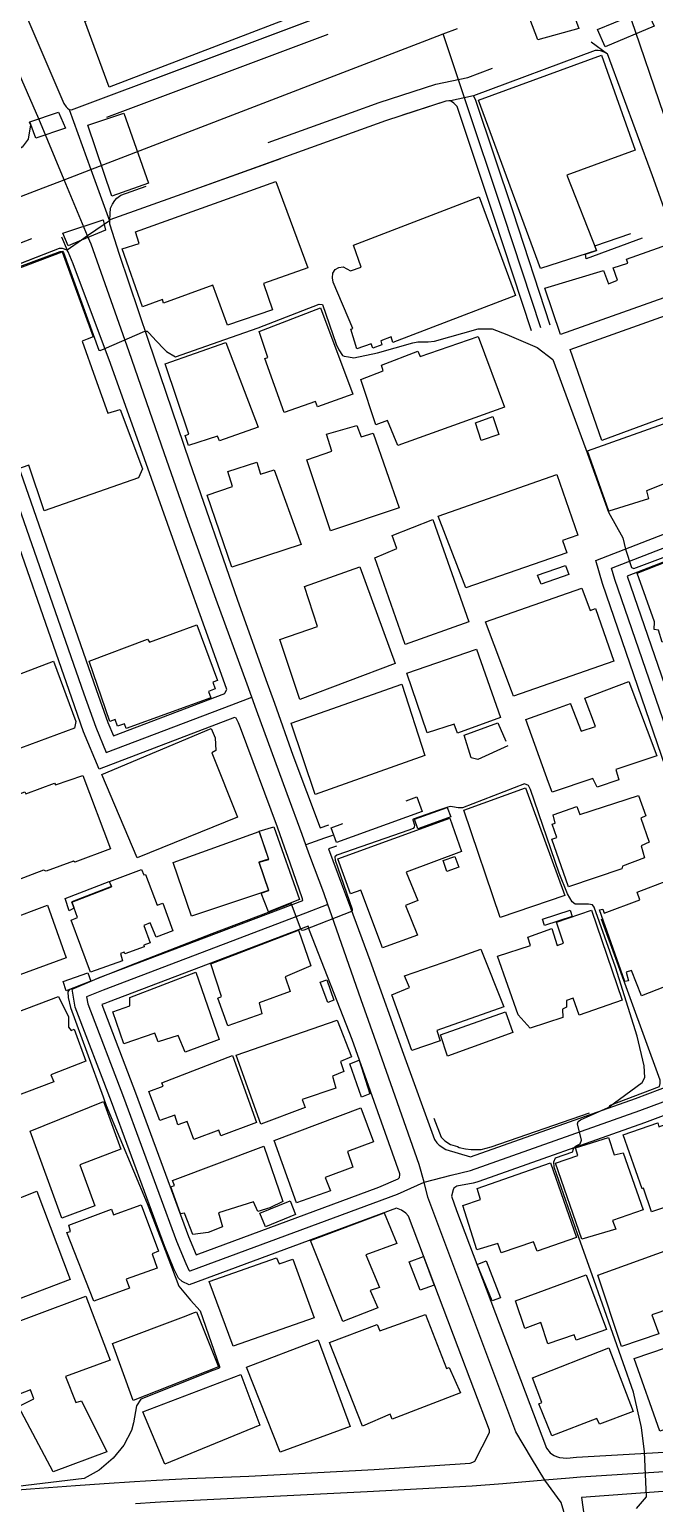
# Model space of a CAD drawing. Header units: millimetres. Extents: x 198785 to 203305, y 542885 to 545889.
# Drawn here: x 201663.3 to 201759.8, y 543153.4 to 543380.9 of the extents above; entities that cross this region are included whole.
import ezdxf

# ---------------------------------------------------------------- set-up
doc = ezdxf.new("R2010")
doc.units = ezdxf.units.MM
doc.linetypes.add('HIDDEN_BULD_25K', pattern=[28.8, 18.4, -10.4])
doc.linetypes.add('HIDDEN_IN_25K', pattern=[56.5, 36.5, -20])
for name, color, linetype in [('A0013114', 253, 'Continuous'), ('A0013117', 253, 'Continuous'), ('A0023214', 253, 'Continuous'), ('A0023217', 253, 'Continuous'), ('A0033324', 253, 'Continuous'), ('A0043325', 253, 'Continuous'), ('A0053326', 253, 'Continuous'), ('B0014111', 253, 'Continuous'), ('B0014112', 253, 'Continuous'), ('B0014113', 253, 'Continuous'), ('B0014116', 253, 'Continuous'), ('F0017111', 253, 'Continuous'), ('F0047224', 253, 'Continuous')]:
    doc.layers.add(name, color=color, linetype=linetype)

msp = doc.modelspace()

# ---------------------------------------------------------------- linework, layer by layer
at = {"layer": 'A0013114'}
for points in [[(201669.46, 543368.56), (201669.83, 543368.52), (201721.3, 543387.86), (201722.47, 543388.3), (201727.14, 543390.41), (201731.88, 543392.56), (201736.46, 543394.4), (201744.18, 543396.68), (201744.7, 543397.02)], [(201751.09, 543377.67), (201750.61, 543377.67), (201731.83, 543370.67)], [(201728.31, 543369.9), (201728.04, 543369.92), (201727.56, 543369.85), (201718.27, 543366.84), (201686.85, 543355.49), (201675.72, 543351.57), (201675.65, 543351.41)], [(201669.12, 543346.87), (201668.43, 543347.11), (201667.9, 543347.11), (201651.95, 543340.9)]]:
    msp.add_lwpolyline(points, dxfattribs=at)
at = {"layer": 'A0013117'}
for points in [[(201678.1, 543414.62), (201667.29, 543409.56), (201654.3, 543403.48), (201654.16, 543403.34), (201654.04, 543403.12), (201654.05, 543402.6), (201660.46, 543388.64), (201668.64, 543369.52), (201669, 543368.99), (201669.18, 543368.78), (201669.46, 543368.56)], [(201762, 543265.64), (201761.49, 543267.08), (201760.26, 543270.66), (201751.74, 543295.42), (201750.74, 543298.98), (201772.85, 543307.55), (201776.56, 543308.93), (201777.41, 543309.29), (201771.45, 543325.17), (201767.5, 543335.98), (201765.19, 543342.32), (201763.47, 543347.12), (201759.45, 543358.32), (201752.51, 543377.15), (201752.2, 543377.33), (201751.75, 543377.52), (201751.44, 543377.61), (201751.09, 543377.67)], [(201740.8, 543334.39), (201735.06, 543351.89), (201729.34, 543369.03), (201728.81, 543369.55), (201728.31, 543369.9)], [(201731.83, 543370.67), (201732.18, 543370), (201737.91, 543352.83), (201743.65, 543335.33)], [(201675.65, 543351.41), (201675.65, 543350.95), (201677.14, 543346.26), (201681.63, 543332.95), (201688.01, 543314.18), (201695.37, 543293.01), (201699.81, 543280.57), (201701.12, 543276.92), (201703.98, 543268.92), (201708.19, 543257.7), (201709.53, 543258.18)], [(201651.95, 543340.9), (201651.57, 543338.16), (201655.74, 543326.91), (201656.01, 543327.02), (201661.18, 543312.92), (201661.74, 543313.13), (201661.93, 543312.59), (201673.61, 543279.03), (201675.42, 543273.95), (201676.27, 543271.89), (201693.46, 543278.43), (201693.48, 543278.47), (201693.78, 543279.07), (201691.11, 543286.58), (201686.55, 543299.33), (201680.25, 543316.99), (201675.83, 543329.38), (201670.09, 543344.77), (201669.28, 543346.62), (201669.12, 543346.87)], [(201660.15, 543155.39), (201663.5, 543155.65), (201670.4, 543156.19), (201674.87, 543156.49), (201679.54, 543156.8), (201682.94, 543156.98), (201687.83, 543157.25), (201697.19, 543157.64), (201716.52, 543158.63), (201731.33, 543159.61), (201731.75, 543159.76), (201732.05, 543159.93), (201734.32, 543164.36), (201734.3, 543164.71), (201729.47, 543177.49), (201721.79, 543197.74), (201721.42, 543198.21), (201720.74, 543198.67), (201720.24, 543198.87), (201719.98, 543198.99), (201687.99, 543187.13), (201686.91, 543187.67), (201686.3, 543188.2), (201685.6, 543189.63), (201684.15, 543193.16), (201675.96, 543215.41), (201670.38, 543230.01), (201669.89, 543232.81), (201673.42, 543234.29), (201673.97, 543234.52), (201705.5, 543246.5), (201705.47, 543246.76), (201703.56, 543252.22), (201702.38, 543255.61), (201701.61, 543257.8), (201695.88, 543273.13), (201695.6, 543273.91), (201695.2, 543274.65), (201694.96, 543274.72), (201674.07, 543266.77), (201671.68, 543272.51), (201669.84, 543277.7), (201658.15, 543311.28)], [(201778.5, 543305.38), (201774.27, 543303.81), (201755.57, 543296.56), (201764, 543272.06), (201778.72, 543276.46), (201787.43, 543279.5), (201778.5, 543305.38)], [(201710.69, 543254.88), (201709.47, 543254.44), (201711.62, 543248.66), (201712.87, 543245.33), (201715.87, 543237.29), (201721.05, 543222.74), (201725.82, 543209.6), (201726.2, 543209.07), (201726.53, 543208.73), (201727.59, 543208.02), (201731.38, 543206.91), (201756.84, 543215.91), (201764.48, 543218.8)], [(201706.35, 543242.54), (201675.45, 543230.81), (201674.96, 543230.6), (201674.51, 543230.42), (201679.7, 543216.81), (201687.87, 543194.61), (201689.04, 543191.79), (201717.23, 543202.23), (201720.24, 543203.5), (201720.44, 543203.74), (201720.5, 543204.11), (201720.5, 543204.29), (201713.13, 543225.03), (201706.56, 543241.83), (201706.35, 543242.54)], [(201765.79, 543215.01), (201758.21, 543212.16), (201732.65, 543203.12), (201732.35, 543202.99), (201731.79, 543202.86), (201729.28, 543202.36), (201728.82, 543202.06), (201728.69, 543201.8), (201728.43, 543200.83), (201729.21, 543198.63), (201743.13, 543161.95), (201743.69, 543161.21), (201744.04, 543160.99), (201744.31, 543160.79), (201744.65, 543160.64), (201745.11, 543160.51), (201746.27, 543160.4), (201747.73, 543160.55), (201764.86, 543161.53)], [(201762.51, 543155.37), (201748.51, 543154.34), (201751, 543136.43), (201753.37, 543116.93), (201753.45, 543116.29), (201754.44, 543108.53), (201754.66, 543106.82), (201754.84, 543106.29), (201755.59, 543101.62), (201757.49, 543088.75), (201759.44, 543071.78), (201761.09, 543069.9)]]:
    msp.add_lwpolyline(points, dxfattribs=at)
at = {"layer": 'A0023214'}
msp.add_lwpolyline([(201529.76, 543304.28), (201533.88, 543305.86), (201539.35, 543307.97), (201564.29, 543317.57), (201574.03, 543321.31), (201576.58, 543322.3), (201578.89, 543323.18), (201590.05, 543327.48), (201606.4, 543333.77), (201609.5, 543334.96), (201612.32, 543336.05), (201644.55, 543348.45), (201646.9, 543349.35), (201649.09, 543350.2), (201664.79, 543356.24), (201668.67, 543357.73), (201672.79, 543359.32), (201724.65, 543379.27), (201727.18, 543380.24), (201729.36, 543381.08)], dxfattribs=at)
at = {"layer": 'A0023217'}
for points in [[(201769.87, 543342.69), (201768, 543347.93), (201767.8, 543348.5), (201756.84, 543380.61), (201753.5, 543390.38), (201750.48, 543399.22), (201742.07, 543423.03), (201735.19, 543438.31), (201733.62, 543441.8)], [(201697.64, 543277.88), (201696.92, 543279.85), (201692.11, 543292.96), (201687.81, 543305), (201684.13, 543315.59), (201678.73, 543331.17), (201672.82, 543347.8), (201672.29, 543349.08), (201668.67, 543357.73), (201664.75, 543367.12), (201657.18, 543384.37), (201651.13, 543397.53), (201649.73, 543400.63), (201648.85, 543402.58)], [(201742.23, 543334.86), (201736.49, 543352.36), (201730.47, 543370.37), (201727.18, 543380.24)], [(201646.9, 543349.35), (201650.13, 543340.19), (201650.02, 543337.78), (201660.04, 543311.93), (201671.72, 543278.36), (201673.55, 543273.23), (201675.17, 543269.33), (201694.54, 543276.7), (201697.64, 543277.88)], [(201762.74, 543269.6), (201762.13, 543271.36), (201753.65, 543296.02), (201753.15, 543297.77), (201773.56, 543305.68), (201777.12, 543307), (201777.97, 543307.27), (201782.04, 543308.55)], [(201705.98, 543255.07), (201705.39, 543256.69), (201703.11, 543262.93), (201698.38, 543275.87), (201697.64, 543277.88)], [(201710.11, 543256.53), (201708.83, 543256.08), (201705.98, 543255.07)], [(201709.39, 543245.84), (201708.73, 543247.64), (201706.61, 543253.37), (201705.98, 543255.07)], [(201709.39, 543245.84), (201705.92, 543244.52), (201674.71, 543232.66), (201674.19, 543232.45), (201672.14, 543231.59), (201672.32, 543230.55), (201677.83, 543216.11), (201686.01, 543193.88), (201687.43, 543190.45), (201687.92, 543189.44), (201688.03, 543189.34), (201688.11, 543189.31), (201720.11, 543201.17), (201724.25, 543202.99)], [(201724.25, 543202.99), (201723.47, 543205.75), (201717.09, 543223.89), (201714.5, 543231.16), (201710, 543244.1), (201709.39, 543245.84)], [(201724.25, 543202.99), (201728.41, 543204.06), (201731.36, 543204.82), (201757.52, 543214.04), (201765.13, 543216.91), (201765.24, 543216.94), (201767.24, 543217.57)], [(201742.85, 543157), (201740.82, 543160.38), (201738.37, 543164.45), (201724.82, 543200.67), (201724.25, 543202.99)], [(201785.58, 543160.02), (201781.13, 543159.62), (201779.05, 543159.43), (201763.68, 543158.45), (201748.36, 543157.46), (201746.68, 543157.32), (201742.85, 543157)], [(201742.85, 543157), (201736.38, 543156.46), (201731.66, 543156.06), (201715.43, 543155.2), (201683.54, 543153.63), (201682.71, 543153.57), (201679.7, 543153.34)], [(201751.07, 543111.27), (201750.43, 543116.3), (201750.39, 543116.56), (201748.02, 543136.05), (201745.78, 543152.19), (201745.38, 543153.54), (201742.85, 543157)]]:
    msp.add_lwpolyline(points, dxfattribs=at)
at = {"layer": 'A0033324', "linetype": 'HIDDEN_IN_25K', "flags": 128}
for points in [[(201497.22, 543566.68), (201498.58, 543563.08), (201500.82, 543556.84), (201503.2, 543551.21), (201505.23, 543546.75), (201506.33, 543544.86), (201506.98, 543543.77), (201510.11, 543539.51), (201513.79, 543535.76), (201519.09, 543531.55), (201525.91, 543527.04), (201533.45, 543523.02), (201540.11, 543520.42), (201545.72, 543518.79), (201549.15, 543518.03), (201553.44, 543517.35), (201558.81, 543517.27), (201565.22, 543517.16), (201571.39, 543516.97), (201574.01, 543516.75), (201576.2, 543516.56), (201579.67, 543516.25), (201583.76, 543515.37), (201588.45, 543513.91), (201593.14, 543511.85), (201596.84, 543509.34), (201600.02, 543506.23), (201601.88, 543503.13), (201605.71, 543494.17), (201609.52, 543484.73), (201614.46, 543473.71), (201616.2, 543469.78), (201619.24, 543462.88), (201625.13, 543449.95), (201630.04, 543439.82), (201634.92, 543429.24), (201639.79, 543417.81), (201644.98, 543406.38), (201647.14, 543401.78), (201647.22, 543401.63), (201650.93, 543393.72), (201656.63, 543381.34), (201663.49, 543366.19), (201663.13, 543363.98), (201662.17, 543362.78), (201661.22, 543362.14), (201645.79, 543356.45), (201619.73, 543346.35), (201602.93, 543340.01), (201585.54, 543333.62), (201570.39, 543327.63), (201557.8, 543322.85), (201538.66, 543315.63), (201521.71, 543309.41), (201506.4, 543303.12), (201490.42, 543297.93), (201488.65, 543297.63), (201486.42, 543297.51), (201484.94, 543297.76), (201483.05, 543298.29), (201482.41, 543298.59), (201492.12, 543301.9), (201494.66, 543302.5), (201505.37, 543305.94), (201520.62, 543312.21), (201526.34, 543314.3), (201537.62, 543318.44), (201556.74, 543325.66), (201569.31, 543330.43), (201570.43, 543330.87), (201576.01, 543333.08), (201584.48, 543336.42), (201601.89, 543342.82), (201603.75, 543343.52), (201609.48, 543345.69), (201618.66, 543349.15), (201641.29, 543357.92), (201644.73, 543359.26), (201646.13, 543359.77), (201659.85, 543364.84), (201660.11, 543365.01), (201660.29, 543365.24), (201660.38, 543365.78), (201653.9, 543380.09), (201648.21, 543392.45), (201645.32, 543398.61), (201643.23, 543403.06), (201642.26, 543405.12), (201637.05, 543416.6), (201632.17, 543428.03), (201627.33, 543438.54), (201622.41, 543448.67), (201616.51, 543461.65), (201611.72, 543472.49), (201610.2, 543475.88), (201606.76, 543483.55), (201603.6, 543491.39), (201602.95, 543493), (201601.98, 543495.27), (201599.2, 543501.76), (201597.65, 543504.36), (201594.93, 543507), (201591.68, 543509.22), (201587.4, 543511.09), (201583, 543512.47), (201579.22, 543513.28), (201577.3, 543513.45), (201575.94, 543513.57), (201571.21, 543513.97), (201570.37, 543514), (201565.14, 543514.17), (201558.77, 543514.27), (201553.18, 543514.36), (201548.59, 543515.08), (201544.97, 543515.88), (201539.14, 543517.58), (201532.2, 543520.29), (201524.37, 543524.46), (201517.33, 543529.12), (201511.78, 543533.53), (201507.82, 543537.56), (201506.21, 543539.74), (201504.47, 543542.12), (201502.56, 543545.37), (201502, 543546.59), (201500.45, 543550.01), (201498.03, 543555.75), (201495.77, 543562.04), (201494.54, 543565.29), (201494.17, 543565.84), (201493.6, 543566.06), (201493.18, 543566.09), (201489.96, 543565.79), (201468.07, 543562.65), (201446.73, 543559.57), (201427.64, 543556.97), (201404.96, 543553.83), (201386.61, 543551.5), (201376.47, 543550), (201369.07, 543548.9), (201368.41, 543548.8), (201343.23, 543544.95), (201324.43, 543542.4), (201320.5, 543541.85), (201308.51, 543540.17), (201307.37, 543540.02), (201289.43, 543537.69), (201274.12, 543535.16), (201264.74, 543533.69), (201264.58, 543533.58), (201264.5, 543533.33), (201264.52, 543533.14), (201266.95, 543516.16), (201269.27, 543499.4), (201271.92, 543480.6), (201275.15, 543458.31), (201278.19, 543437.83), (201278.35, 543435.01), (201278.38, 543433.38), (201276.05, 543433.43), (201275.2, 543433.82), (201274.78, 543434.2), (201274.32, 543435.23), (201274.29, 543436.1), (201274.21, 543437.42), (201271.19, 543457.73), (201267.96, 543480.03), (201267.43, 543483.79), (201265.31, 543498.84), (201262.99, 543515.6), (201260.93, 543529.99), (201260.71, 543531.75), (201260.87, 543532.49), (201261.65, 543534.01), (201262.61, 543535.06), (201263.9, 543535.88), (201273.75, 543537.43), (201289.09, 543539.97), (201308.2, 543542.45), (201315.45, 543543.46), (201324.11, 543544.68), (201342.9, 543547.23), (201368.73, 543551.18), (201371.71, 543551.62), (201378.76, 543552.67), (201386.29, 543553.78), (201404.65, 543556.11), (201427.33, 543559.25), (201446.41, 543561.85), (201467.74, 543564.93), (201489.7, 543568.08), (201493.92, 543568.7), (201494.51, 543568.76), (201495.07, 543568.72), (201496.17, 543568.25), (201497.22, 543566.68)], [(201709.37, 543380.17), (201671.89, 543366.09), (201671.41, 543366.15), (201671.01, 543366.29), (201669.83, 543368.52), (201721.3, 543387.86), (201722.47, 543388.3), (201727.14, 543390.41), (201731.88, 543392.56), (201736.46, 543394.4), (201744.18, 543396.68), (201744.7, 543397.02), (201745.1, 543397.58), (201745.14, 543397.72), (201745.64, 543395.63), (201745.43, 543394.46), (201744.97, 543393.82), (201744.38, 543393.61), (201737.44, 543391.57), (201733.06, 543389.8), (201723.62, 543385.53), (201709.37, 543380.17)], [(201750.03, 543379.01), (201752.51, 543377.15), (201752.2, 543377.33), (201751.75, 543377.52), (201751.44, 543377.61), (201751.09, 543377.67), (201750.61, 543377.67), (201731.83, 543370.67), (201728.31, 543369.9), (201728.04, 543369.92), (201727.56, 543369.85), (201718.27, 543366.84), (201686.85, 543355.49), (201675.72, 543351.57), (201675.85, 543353.35), (201676.14, 543353.96), (201676.48, 543354.55), (201676.82, 543354.91), (201677.44, 543355.36), (201685.85, 543358.31), (201713.02, 543368.13), (201717.3, 543369.68), (201726.01, 543372.5), (201730.95, 543373.54), (201747.21, 543379.6), (201747.95, 543379.7), (201748.66, 543379.66), (201749.17, 543379.49), (201750.03, 543379.01)], [(201668.29, 543348.93), (201669.12, 543346.87), (201668.43, 543347.11), (201667.9, 543347.11), (201651.95, 543340.9), (201651.59, 543342.66), (201651.59, 543343.41), (201651.72, 543343.76), (201651.97, 543344), (201652.74, 543344.42), (201659.72, 543347.14), (201666.37, 543349.73), (201666.82, 543349.83), (201667.27, 543349.82), (201667.81, 543349.52), (201668.29, 543348.93)]]:
    msp.add_lwpolyline(points, dxfattribs=at)
at = {"layer": 'A0043325'}
for points in [[(201748.09, 543381.07), (201741.79, 543379.35), (201737.42, 543390.88), (201743.75, 543392.99), (201748.09, 543381.07)], [(201759.73, 543381.42), (201752.15, 543378.23), (201750.98, 543380.95), (201758.56, 543384.03), (201759.73, 543381.42)], [(201668.87, 543365.72), (201664.29, 543364.14), (201663.38, 543366.67), (201667.78, 543368.17), (201668.87, 543365.72)], [(201681.68, 543357.22), (201676.01, 543355.18), (201672.32, 543366.16), (201677.9, 543368.01), (201681.68, 543357.22)], [(201671.34, 543348.42), (201669.27, 543347.55), (201668.47, 543349.49), (201674.7, 543351.53), (201674.85, 543350.85), (201675.04, 543349.95), (201671.34, 543348.42)]]:
    msp.add_lwpolyline(points, dxfattribs=at)
at = {"layer": 'A0053326'}
msp.add_lwpolyline([(201660.46, 543388.64), (201668.64, 543369.52), (201669, 543368.99), (201669.18, 543368.78), (201669.46, 543368.56), (201672.79, 543359.32), (201675.65, 543351.41), (201674.85, 543350.85), (201672.29, 543349.08), (201671.34, 543348.42), (201669.12, 543346.87), (201668.43, 543347.11), (201667.9, 543347.11), (201651.95, 543340.9)], dxfattribs=at)
at = {"layer": 'B0014111'}
for points in [[(201699.43, 543392.34), (201703.13, 543382.57), (201675.64, 543372.04), (201671.88, 543382.24), (201682.75, 543386.05), (201682.24, 543387.39), (201688.58, 543389.63), (201688.98, 543388.26), (201699.43, 543392.34)], [(201750.81, 543346.84), (201742.19, 543344.03), (201732.61, 543370.02), (201751.62, 543376.99), (201756.82, 543362.3), (201746.26, 543358.43), (201750.81, 543346.84)], [(201699.45, 543341.74), (201700.84, 543337.64), (201693.9, 543335.3), (201691.63, 543341.45), (201684.03, 543338.7), (201683.85, 543339.23), (201680.76, 543338.14), (201677.62, 543347.05), (201680.26, 543347.88), (201679.7, 543349.68), (201701.36, 543357.49), (201706.26, 543344.15), (201699.45, 543341.74)], [(201732.72, 543355.12), (201738.35, 543339.88), (201719.41, 543332.62), (201719.12, 543333.5), (201717.55, 543332.89), (201717.72, 543332.24), (201716.3, 543331.75), (201716.06, 543332.41), (201713.84, 543331.63), (201712.93, 543334.68), (201713.24, 543334.78), (201710.2, 543341.94), (201710.1, 543342.62), (201710.15, 543343.31), (201710.52, 543343.89), (201711.04, 543344.18), (201711.74, 543344.29), (201712.86, 543343.67), (201714.53, 543344.24), (201713.33, 543347.64), (201732.72, 543355.12)], [(201673.47, 543327.18), (201675.41, 543321.68), (201677.33, 543322.29), (201680.77, 543313.09), (201680.17, 543311.73), (201665.57, 543306.61), (201663.2, 543313.7), (201661.19, 543312.94), (201656.02, 543327.05), (201655.76, 543326.94), (201651.59, 543338.15), (201655.96, 543340.05), (201655.38, 543341.74), (201668.37, 543346.61), (201673.17, 543333.47), (201672.25, 543333.12), (201671.47, 543332.82), (201673.47, 543327.18)], [(201761.82, 543347.73), (201764.4, 543340.65), (201745.26, 543333.84), (201742.87, 543341.02), (201751.92, 543343.71), (201752.68, 543341.65), (201754.05, 543342.23), (201753.42, 543344.15), (201755.67, 543344.87), (201755.44, 543345.49), (201761.82, 543347.73)], [(201764.51, 543337.87), (201766.14, 543332.91), (201766.52, 543333.03), (201769.52, 543324.09), (201751.65, 543317.51), (201746.76, 543331.53), (201764.51, 543337.87)], [(201695.43, 543259.34), (201679.93, 543253.09), (201674.47, 543265.91), (201691.36, 543273.03), (201691.98, 543271.61), (201692.07, 543269.61), (201691.45, 543269.29), (201695.43, 543259.34)], [(201704.97, 543246.62), (201700.21, 543244.72), (201699.07, 543247.61), (201700.24, 543248), (201698.76, 543252.38), (201700.25, 543252.83), (201698.78, 543257.16), (201701.01, 543257.85), (201704.97, 543246.62)], [(201721.46, 543250.83), (201723.26, 543246.46), (201721.37, 543245.73), (201723.21, 543241.12), (201717.8, 543239.17), (201714.45, 543248.1), (201712.85, 543247.53), (201710.89, 543252.89), (201728.17, 543259.2), (201729.99, 543254.04), (201721.46, 543250.83)], [(201700.21, 543248.01), (201688.34, 543244.07), (201685.49, 543252.35), (201698.76, 543257.15), (201700.23, 543252.84), (201698.73, 543252.4), (201700.21, 543248.01)], [(201680.55, 543199.49), (201683.23, 543192.34), (201682.24, 543191.94), (201683.01, 543189.74), (201678.26, 543188.03), (201678.74, 543186.66), (201673.25, 543184.61), (201669.07, 543195.24), (201669.67, 543195.4), (201669.39, 543196.34), (201675.96, 543198.83), (201676.3, 543197.94), (201680.55, 543199.49)]]:
    msp.add_lwpolyline(points, dxfattribs=at)
at = {"layer": 'B0014112'}
for points in [[(201732.57, 543333.54), (201736.62, 543322.64), (201720.19, 543316.74), (201718.58, 543320.55), (201716.77, 543319.89), (201714.46, 543326.89), (201717.9, 543328.24), (201717.63, 543329.09), (201723.26, 543331.28), (201723.59, 543330.44), (201732.57, 543333.54)], [(201758.85, 543308.5), (201752.75, 543306.56), (201749.46, 543315.91), (201762.02, 543320.38), (201765.05, 543312.31), (201758.53, 543309.7), (201758.85, 543308.5)], [(201746.24, 543300.14), (201730.67, 543294.76), (201726.41, 543305.81), (201744.69, 543312.23), (201747.96, 543302.89), (201745.56, 543302.07), (201746.24, 543300.14)], [(201731.14, 543289.5), (201721.28, 543285.98), (201716.62, 543299.4), (201720.04, 543300.81), (201719.27, 543302.84), (201725.58, 543305.29), (201731.14, 543289.5)], [(201767.69, 543301.15), (201768.26, 543300.05), (201770.78, 543300.92), (201774.01, 543291.03), (201770.2, 543289.5), (201770.21, 543288.89), (201767.61, 543288.7), (201760.94, 543286.35), (201760.38, 543288.19), (201759.75, 543288.33), (201759.8, 543289.51), (201757.12, 543297.02), (201767.69, 543301.15)], [(201719.77, 543283.06), (201705.07, 543277.5), (201701.94, 543286.76), (201707.78, 543288.75), (201705.76, 543294.93), (201714.32, 543298.01), (201719.77, 543283.06)], [(201748.58, 543294.71), (201749.85, 543291.26), (201750.69, 543291.56), (201751.92, 543288), (201753.5, 543283.45), (201738.03, 543278), (201737.71, 543278.85), (201733.72, 543289.52), (201748.58, 543294.71)], [(201689.15, 543289.02), (201692.35, 543280.44), (201691.63, 543280.16), (201691.99, 543279.17), (201690.96, 543278.76), (201691.31, 543277.78), (201678.25, 543273.02), (201677.97, 543273.77), (201676.93, 543273.38), (201676.53, 543274.44), (201675.74, 543274.1), (201672.52, 543283.42), (201681.53, 543286.82), (201681.83, 543286.36), (201689.15, 543289.02)], [(201736.03, 543274.74), (201729.4, 543272.33), (201728.88, 543273.68), (201724.71, 543272.36), (201721.56, 543281.56), (201732.29, 543285.3), (201736.03, 543274.74)], [(201755.82, 543280.26), (201760.14, 543268.8), (201753.82, 543266.7), (201754.29, 543265.12), (201750.93, 543263.96), (201750.28, 543265.31), (201743.97, 543263.22), (201743.42, 543264.72), (201739.91, 543274.42), (201745.14, 543276.29), (201746.82, 543276.88), (201746.83, 543276.84), (201748.47, 543272.62), (201750.65, 543273.36), (201749.09, 543277.58), (201749.04, 543277.73), (201755.82, 543280.26)], [(201757.29, 543262.68), (201758.46, 543259.55), (201757.69, 543259.18), (201758.98, 543255.5), (201757.7, 543254.93), (201758.25, 543253.06), (201754.82, 543251.79), (201754.72, 543251.37), (201746.51, 543248.57), (201743.92, 543255.93), (201744.71, 543256.18), (201743.97, 543258.26), (201744.47, 543258.44), (201744.12, 543259.69), (201747.78, 543261), (201748.24, 543259.74), (201757.29, 543262.68)], [(201680.63, 543251.28), (201680.99, 543250.45), (201681.23, 543250.51), (201683.02, 543245.75), (201683.88, 543246.09), (201685.46, 543241.81), (201682.87, 543240.83), (201681.95, 543243.01), (201680.97, 543242.61), (201681.93, 543239.97), (201680.95, 543239.57), (201681.03, 543239.35), (201678.04, 543238.25), (201677.91, 543238.51), (201677.35, 543238.28), (201677.66, 543237.16), (201672.72, 543235.4), (201669.75, 543243.43), (201670.71, 543243.84), (201670.2, 543245.31), (201669.88, 543246.24), (201675.98, 543248.61), (201675.66, 543249.41), (201680.63, 543251.28)], [(201770.83, 543253.03), (201774.91, 543242.34), (201761.19, 543237.49), (201762.49, 543233.6), (201757.76, 543231.78), (201756.24, 543235.68), (201755.39, 543235.44), (201755.78, 543234.1), (201755.22, 543233.98), (201751.28, 543245.03), (201751.82, 543245.15), (201752.01, 543244.52), (201757.5, 543246.59), (201757.11, 543247.78), (201770.83, 543253.03)], [(201661.89, 543233.07), (201656.03, 543230.83), (201652.81, 543239.87), (201659.5, 543242.51), (201660.09, 543243.48), (201666.1, 543245.75), (201668.96, 543237.62), (201661.26, 543234.81), (201661.89, 543233.07)], [(201750.08, 543245), (201754.77, 543231.12), (201748.13, 543228.77), (201747.25, 543231.41), (201746.22, 543231.06), (201746.19, 543230.04), (201745.58, 543229.71), (201745.62, 543228.4), (201740.61, 543226.75), (201738.75, 543228.85), (201735.57, 543237.87), (201740.64, 543239.55), (201740.24, 543240.81), (201743.91, 543242.18), (201744.76, 543239.51), (201745.76, 543239.91), (201744.64, 543243.12), (201750.08, 543245)], [(201699.2, 543228.98), (201693.91, 543227.11), (201692.4, 543231.41), (201692.96, 543231.66), (201691.3, 543236.72), (201704.83, 543241.92), (201706.73, 543236.41), (201702.78, 543234.69), (201703.54, 543232.45), (201698.76, 543230.68), (201699.2, 543228.98)], [(201726.69, 543224.8), (201722.33, 543223.34), (201719.23, 543231.91), (201721.96, 543233.03), (201721.22, 543234.87), (201728.65, 543237.45), (201732.99, 543238.95), (201736.54, 543230.08), (201726.21, 543226.43), (201726.69, 543224.8)], [(201689.01, 543235.43), (201692.58, 543225.03), (201687.33, 543223.09), (201686.28, 543225.63), (201683.16, 543224.68), (201682.66, 543225.99), (201677.86, 543224.35), (201676.2, 543229.28), (201678.82, 543230.21), (201678.8, 543231.5), (201689.01, 543235.43)], [(201669.32, 543226.93), (201669.74, 543226.41), (201670.22, 543226.61), (201672.03, 543221.66), (201666.62, 543219.55), (201667.06, 543218.51), (201660.97, 543216.2), (201656.48, 543227.37), (201667.81, 543231.66), (201669.37, 543228.51), (201669.32, 543226.93)], [(201737.92, 543226.1), (201727.83, 543222.47), (201726.73, 543225.74), (201736.77, 543229.29), (201737.92, 543226.1)], [(201705.87, 543214.54), (201699.01, 543211.94), (201695.21, 543222.61), (201710.82, 543228.01), (201713.01, 543222.34), (201711.3, 543221.65), (201711.82, 543220.08), (201710.11, 543219.36), (201710.62, 543217.5), (201705.43, 543215.78), (201705.87, 543214.54)], [(201694.67, 543222.56), (201698.34, 543212.23), (201692.85, 543210.15), (201692.55, 543211.02), (201688.67, 543209.58), (201687.66, 543212.37), (201686.22, 543211.84), (201685.73, 543213.34), (201683.44, 543212.54), (201681.72, 543216.99), (201683.94, 543217.8), (201683.76, 543218.35), (201694.67, 543222.56)], [(201673.39, 543199.34), (201668.3, 543197.45), (201663.43, 543210.89), (201674.73, 543215.44), (201677.42, 543208.08), (201671.11, 543205.66), (201673.39, 543199.34)], [(201709.76, 543201.68), (201704.52, 543199.79), (201701.07, 543209.44), (201714.46, 543214.46), (201716.39, 543209.25), (201712.41, 543207.72), (201713.25, 543205.34), (201708.94, 543203.74), (201709.76, 543201.68)], [(201765.51, 543213.41), (201768.82, 543204.73), (201768.45, 543203.98), (201763.61, 543202.49), (201764.52, 543200.15), (201759.3, 543198.43), (201758.08, 543202.09), (201757.88, 543201.95), (201754.93, 543210.31), (201760.28, 543212.16), (201760.46, 543211.53), (201765.51, 543213.41)], [(201699.47, 543208.56), (201702.43, 543200), (201700.39, 543199.04), (201698.56, 543198.48), (201697.89, 543199.99), (201692.47, 543198.26), (201693.13, 543196.1), (201690.89, 543195.21), (201688.55, 543194.94), (201687.25, 543198.2), (201686.65, 543198.13), (201685.15, 543202.27), (201685.71, 543202.47), (201685.41, 543203.28), (201699.47, 543208.56)], [(201752.66, 543209.92), (201753.57, 543207.24), (201754.96, 543207.52), (201758.03, 543198.73), (201753.32, 543197.07), (201753.83, 543195.73), (201748.58, 543194.21), (201744.52, 543205.92), (201747.95, 543207.11), (201747.59, 543208.31), (201752.66, 543209.92)], [(201747.74, 543194.48), (201741.68, 543192.35), (201741.13, 543193.78), (201736.12, 543192.09), (201735.6, 543193.55), (201732.38, 543192.55), (201730.19, 543199.41), (201732.95, 543200.35), (201732.39, 543202.02), (201743.75, 543205.98), (201747.74, 543194.48)], [(201669.58, 543187.96), (201657.24, 543183.31), (201652.26, 543196.77), (201664.44, 543201.63), (201669.58, 543187.96)], [(201717.06, 543183.61), (201711.7, 543181.5), (201706.67, 543194.02), (201718.06, 543198.25), (201720.04, 543193.53), (201715.23, 543191.78), (201717.33, 543186.76), (201715.89, 543186.26), (201717.06, 543183.61)], [(201772.68, 543184.48), (201765.64, 543182.06), (201765.24, 543182.96), (201762.72, 543182.14), (201762.23, 543183.52), (201759.37, 543182.52), (201760.44, 543179.57), (201754.71, 543177.65), (201751.04, 543188.63), (201771.1, 543195.89), (201772.9, 543190.65), (201770.86, 543190.03), (201772.68, 543184.48)], [(201701.47, 543191.32), (201701.87, 543190.4), (201703.99, 543191.13), (201707.28, 543182.05), (201694.77, 543177.7), (201691.05, 543187.68), (201701.47, 543191.32)], [(201749.21, 543188.71), (201752.35, 543180.25), (201747.71, 543178.63), (201747.38, 543179.42), (201743.34, 543178.04), (201742.23, 543181.32), (201739.75, 543180.39), (201738.35, 543184.7), (201749.21, 543188.71)], [(201668.9, 543173.03), (201670.49, 543168.99), (201671.35, 543169.26), (201675.25, 543161.38), (201666.96, 543158.27), (201661.61, 543168.4), (201664.02, 543169.56), (201663.48, 543170.94), (201659.8, 543169.51), (201656, 543179.42), (201672.03, 543185.42), (201675.78, 543175.53), (201668.9, 543173.03)], [(201692.49, 543174.48), (201679.33, 543169.32), (201676.14, 543178.12), (201687.52, 543182.38), (201688.65, 543182.81), (201689.12, 543182.98), (201692.49, 543174.48)], [(201724.45, 543182.56), (201727.68, 543174.24), (201728.1, 543174.39), (201729.82, 543170.48), (201719.32, 543166.4), (201719.01, 543167.18), (201714.71, 543165.33), (201709.61, 543178.23), (201717, 543181.02), (201717.37, 543180.07), (201724.45, 543182.56)], [(201764.78, 543165.93), (201760.6, 543164.55), (201756.63, 543175.76), (201776.15, 543182.4), (201778.45, 543175.74), (201763.23, 543170.37), (201764.78, 543165.93)], [(201712.83, 543165.29), (201702, 543161.32), (201696.83, 543174.47), (201707.85, 543178.64), (201712.83, 543165.29)], [(201756.48, 543167.61), (201751.27, 543165.63), (201750.9, 543166.51), (201743.94, 543163.86), (201741.93, 543168.81), (201742.37, 543169.01), (201740.95, 543172.82), (201752.75, 543177.45), (201756.48, 543167.61)], [(201698.86, 543165.47), (201684.2, 543159.46), (201680.81, 543167.55), (201695.95, 543173.3), (201698.86, 543165.47)]]:
    msp.add_lwpolyline(points, dxfattribs=at)
at = {"layer": 'B0014113'}
for points in [[(201713.22, 543324.62), (201707.76, 543322.66), (201707.45, 543323.51), (201702.64, 543321.81), (201699.65, 543330.13), (201700.11, 543330.32), (201698.78, 543334.32), (201708.25, 543337.99), (201713.22, 543324.62)], [(201698.59, 543319.53), (201692.64, 543317.43), (201692.33, 543318.15), (201687.88, 543316.74), (201687.33, 543318.27), (201687.91, 543318.46), (201684.26, 543329.33), (201693.63, 543332.62), (201698.59, 543319.53)], [(201713.83, 543319.82), (201714.5, 543318.03), (201716.38, 543318.63), (201720.35, 543307.1), (201709.8, 543303.54), (201706.11, 543314.48), (201709.97, 543315.83), (201709.18, 543318.44), (201713.83, 543319.82)], [(201698.4, 543314.15), (201699, 543312.28), (201701.07, 543312.97), (201705.25, 543301.42), (201694.55, 543297.95), (201690.75, 543309.06), (201694.66, 543310.39), (201693.93, 543312.69), (201698.4, 543314.15)], [(201670.27, 543273.09), (201654.94, 543267.43), (201653.97, 543267.84), (201650.69, 543277.2), (201667.04, 543283.45), (201670.5, 543274.12), (201670.27, 543273.09)], [(201724.34, 543268.87), (201707.41, 543262.85), (201703.69, 543273.85), (201720.8, 543279.87), (201724.34, 543268.87)], [(201671.58, 543265.78), (201675.82, 543254.46), (201670.34, 543252.41), (201670.13, 543252.56), (201665.9, 543251.02), (201665.5, 543251.15), (201661.33, 543249.59), (201657.04, 543261.09), (201662.63, 543263.24), (201662.75, 543262.93), (201667.18, 543264.6), (201667.36, 543264.31), (201671.58, 543265.78)], [(201745.93, 543247.27), (201735.95, 543243.85), (201730.36, 543260.41), (201739.85, 543263.85), (201745.93, 543247.27)]]:
    msp.add_lwpolyline(points, dxfattribs=at)
at = {"layer": 'B0014116', "linetype": 'HIDDEN_BULD_25K', "flags": 128}
for points in [[(201757.89, 543348.7), (201749.25, 543345.51), (201749.12, 543346.27), (201750.84, 543346.83), (201750.57, 543347.52), (201757.41, 543349.89), (201757.89, 543348.7)], [(201735.78, 543318.43), (201733.01, 543317.48), (201732.18, 543320.21), (201734.82, 543321.21), (201735.78, 543318.43)], [(201746.55, 543296.82), (201742.27, 543295.29), (201741.74, 543296.71), (201746.04, 543298.2), (201746.55, 543296.82)], [(201737.12, 543270.35), (201732.52, 543268.27), (201731.5, 543268.48), (201730.38, 543271.98), (201735.62, 543273.89), (201737.12, 543270.35)], [(201723.92, 543260.22), (201710.7, 543255.43), (201709.86, 543257.71), (201723.12, 543262.46), (201723.92, 543260.22)], [(201728.33, 543259.42), (201723.23, 543257.56), (201722.72, 543259.06), (201727.79, 543260.84), (201728.33, 543259.42)], [(201729.59, 543251.63), (201727.73, 543250.97), (201727.14, 543252.65), (201728.97, 543253.29), (201729.59, 543251.63)], [(201670.18, 543245.31), (201669.44, 543244.91), (201668.82, 543246.79), (201675.64, 543249.4), (201675.96, 543248.62), (201669.86, 543246.26), (201670.18, 543245.31)], [(201747.05, 543244.02), (201742.79, 543242.6), (201742.47, 543243.6), (201746.78, 543244.99), (201747.05, 543244.02)], [(201672.81, 543234.05), (201668.98, 543232.56), (201668.5, 543233.98), (201672.31, 543235.33), (201672.81, 543234.05)], [(201710.3, 543231.1), (201709.36, 543230.72), (201708.17, 543233.87), (201709.22, 543234.23), (201710.3, 543231.1)], [(201715.86, 543216.63), (201714.56, 543216.14), (201712.77, 543221.26), (201714.18, 543221.81), (201715.86, 543216.63)], [(201704.4, 543198.02), (201699.74, 543196.09), (201698.87, 543198.22), (201703.55, 543200.12), (201704.4, 543198.02)], [(201725.79, 543187.09), (201723.61, 543186.31), (201721.92, 543190.72), (201724.14, 543191.52), (201725.79, 543187.09)], [(201735.99, 543185.16), (201734.71, 543184.68), (201732.43, 543190.29), (201733.81, 543190.87), (201735.99, 543185.16)]]:
    msp.add_lwpolyline(points, dxfattribs=at)
at = {"layer": 'F0017111'}
for points, elevation in [([(201655.15, 543341.86), (201668.08, 543346.67), (201668.44, 543346.69), (201668.59, 543346.51), (201674.04, 543331.44), (201674.21, 543331.39), (201674.86, 543331.62), (201681.13, 543334.34), (201681.5, 543334.34), (201681.81, 543334.07), (201682.89, 543332.89), (201684.13, 543331.59), (201684.46, 543331.21), (201685.84, 543330.39), (201693.49, 543333.08), (201698.64, 543334.86), (201708.04, 543338.52), (201708.52, 543338.46), (201710.64, 543332.38), (201711.07, 543331.5), (201711.63, 543330.62), (201711.88, 543330.49), (201712.53, 543330.38), (201713.37, 543330.25), (201717.01, 543331.01), (201722.5, 543332.57), (201723.28, 543332.72), (201724.83, 543332.72), (201725.81, 543332.83), (201732.56, 543334.74), (201734.74, 543334.74), (201736.99, 543333.85), (201741.67, 543331.84), (201744.11, 543329.98), (201749.16, 543316.17), (201752.68, 543306.43), (201754.88, 543302.45), (201755.29, 543300.71), (201756.22, 543297.9), (201756.58, 543297.75), (201767.43, 543301.8)], 30), ([(201757, 543152.61), (201758.56, 543154.44), (201758.21, 543161.4), (201757.75, 543165.14), (201756.56, 543170.59), (201750.18, 543188.69), (201747.88, 543195.05), (201744.3, 543205.32), (201744.22, 543206.13), (201744.5, 543206.77), (201747.17, 543207.7), (201747.25, 543208.02), (201747.44, 543208.42), (201747.68, 543208.62), (201748.31, 543208.92), (201748.5, 543209.5), (201747.92, 543212.03), (201747.98, 543212.37), (201748.35, 543212.62), (201752.65, 543214.54), (201757.85, 543218.4), (201758.28, 543219.15), (201758.2, 543220.98), (201757.1, 543225.54), (201753.77, 543236.2), (201750.48, 543245.43), (201750.19, 543245.83), (201749.61, 543245.9), (201747.54, 543245.9), (201747.07, 543246.3), (201746.34, 543247.53), (201745.07, 543250.72), (201740.65, 543263.6), (201740.32, 543264.22), (201739.74, 543264.48), (201730.15, 543260.79), (201729.47, 543260.79), (201728.6, 543260.96), (201728.23, 543260.98), (201727.88, 543260.9), (201726.52, 543260.43), (201722.55, 543259.03), (201722.5, 543258.99), (201722.49, 543258.93), (201722.73, 543258.11), (201722.69, 543257.8), (201722.51, 543257.61), (201721.85, 543257.33), (201710.78, 543253.49), (201710.47, 543253.2), (201710.49, 543252.72), (201713.13, 543245.15), (201713.11, 543244.93), (201713.01, 543244.79), (201705.68, 543241.89), (201705.43, 543241.86), (201705.26, 543241.95), (201703.74, 543245.91), (201703.67, 543245.94), (201703.58, 543245.95), (201703.43, 543245.91), (201700.15, 543244.61), (201691.47, 543241.32), (201678.78, 543236.42), (201672.83, 543234.03), (201670.05, 543232.93), (201669.56, 543232.73), (201669.38, 543232.59), (201669.24, 543232.36), (201669.27, 543231.51), (201669.66, 543229.94), (201674.69, 543216.17), (201675.18, 543214.85), (201681.48, 543199.73), (201684.24, 543192.51), (201686.35, 543186.96), (201688.19, 543184.78), (201689.64, 543183.16), (201692.67, 543174.54), (201692.64, 543174.33), (201692.51, 543174.22), (201691.61, 543173.92)], 40), ([(201691.61, 543173.92), (201680.5, 543169.5), (201679.82, 543168.48), (201679.4, 543165.85), (201679.06, 543164.66), (201677.87, 543162.42), (201676.26, 543160.41), (201674.06, 543158.56), (201671.76, 543157.25), (201661.48, 543156.01), (201660.87, 543155.66), (201660.55, 543155.25), (201660.99, 543146.75)], 40)]:
    msp.add_lwpolyline(points, dxfattribs=dict(at, elevation=elevation))
at = {"layer": 'F0047224'}
for points in [[(201752.85, 543214.82), (201760.57, 543217.77), (201760.66, 543218.23), (201760.66, 543218.77), (201751.6, 543243.61)], [(201725.7, 543212.86), (201726.86, 543209.95), (201727.43, 543209.39), (201728.3, 543208.82), (201729.37, 543208.51), (201729.65, 543208.36), (201730.59, 543208.17), (201731.48, 543208.06), (201733.01, 543208.04), (201734.56, 543208.45), (201749.75, 543213.69)]]:
    msp.add_lwpolyline(points, dxfattribs=at)

doc.saveas('drawing.dxf')
